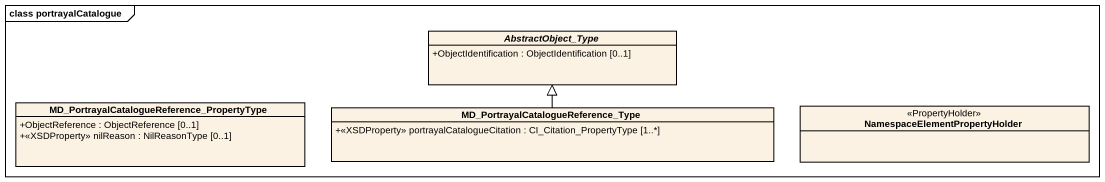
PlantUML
@startuml
mainframe class portrayalCatalogue
hide circle
hide empty members
skinparam classAttributeIconSize 0
abstract class AbstractObject_Type {
  +ObjectIdentification : ObjectIdentification [0..1]
}
class "MD_PortrayalCatalogueReference_PropertyType" as MD_PortrayalCatalogueReferen {
  +ObjectReference : ObjectReference [0..1]
  +<<XSDProperty>> nilReason : NilReasonType [0..1]
}
class "MD_PortrayalCatalogueReference_Type" as MD_PortrayalCatalogueReferen_2 {
  +<<XSDProperty>> portrayalCatalogueCitation : CI_Citation_PropertyType [1..*]
}
class "NamespaceElementPropertyHolder" as NamespaceElementPropertyHold <<PropertyHolder>>
MD_PortrayalCatalogueReferen_2 -up-|> AbstractObject_Type
@enduml
